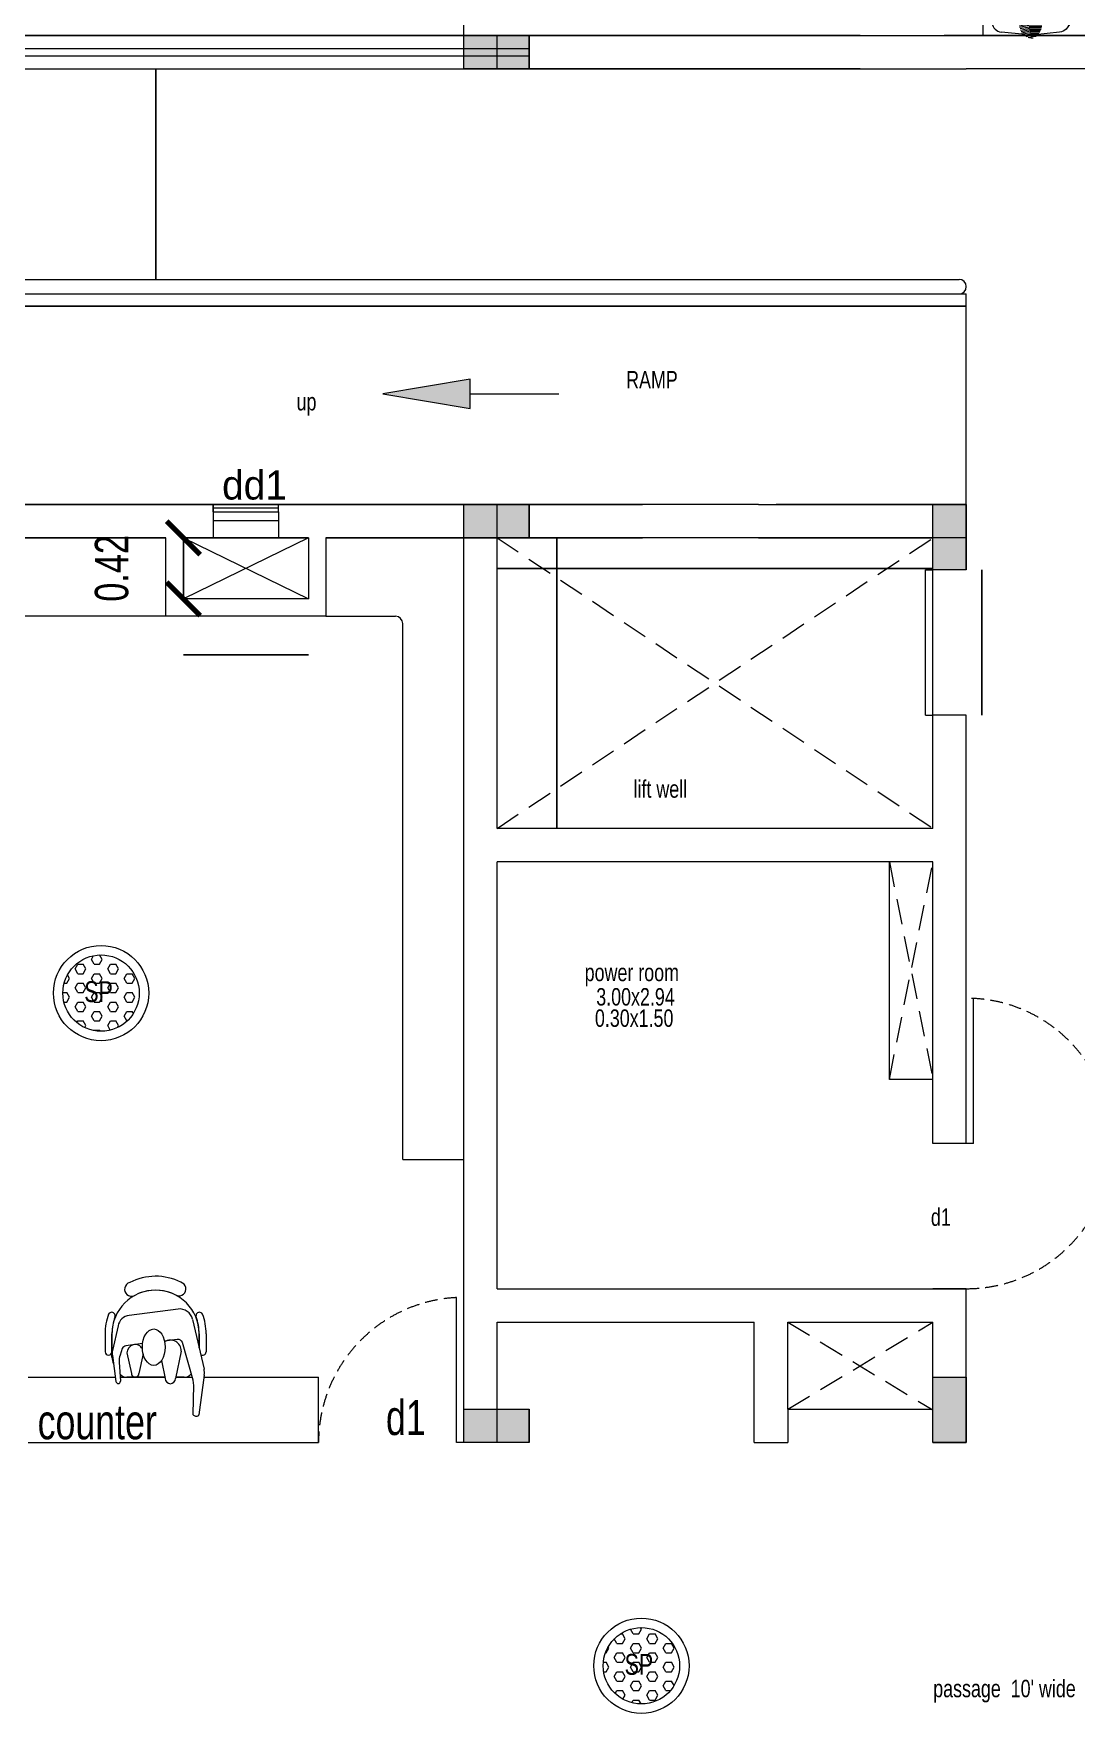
# Model space of a CAD drawing. Header units: metres. Extents: x 191982 to 427160, y -8904 to 80370.
# Drawn here: x 283421 to 290601, y 10885 to 22452 of the extents above; entities that cross this region are included whole.
import ezdxf

# ---------------------------------------------------------------- set-up
doc = ezdxf.new("R2010")
doc.units = ezdxf.units.M
doc.header["$LTSCALE"] = 700
doc.header["$MEASUREMENT"] = 0
doc.header["$PDMODE"] = 32
doc.linetypes.add('DASHED2', pattern=[0.375, 0.25, -0.125])
doc.linetypes.add('HIDDEN2', pattern=[0.1875, 0.125, -0.0625])
doc.layers.get('0').update_dxf_attribs({"lineweight": 9})
doc.layers.get('Defpoints').update_dxf_attribs({"lineweight": 9})
for name, color, linetype, lineweight in [('elevations', 22, 'Continuous', 9), ('FURNITURE', 7, 'Continuous', 9), ('human', 8, 'Continuous', 9), ('MAIN GATE', 7, 'Continuous', 9), ('MANPLAN', 7, 'Continuous', 9), ('NEW PLANS', 7, 'Continuous', 9), ('PLAN', 7, 'Continuous', 9)]:
    doc.layers.add(name, color=color, linetype=linetype, lineweight=lineweight)
doc.styles.add('RVR', font='MOD20.TTF')
doc.styles.get("Standard").update_dxf_attribs({"font": 'swisscl.ttf'})
doc.dimstyles.get("Standard").update_dxf_attribs({"dimtxt": 0.23, "dimasz": 0.23, "dimexe": 0.05, "dimexo": 0.05, "dimgap": 0.06, "dimtad": 0, "dimzin": 0, "dimdsep": 46, "dimtxsty": 'Standard', "dimcen": 0, "dimse1": 1, "dimse2": 1, "dimadec": 0, "dimazin": 0, "dimtfac": 1, "dimtofl": 0, "dimtmove": 2, "dimatfit": 0, "dimfxl": 0.18, "dimtolj": 1, "dimtzin": 0, "dimarcsym": 0})

# ---------------------------------------------------------------- blocks, each defined once
blk = doc.blocks.new('ARR')
at = {"layer": 'PLAN'}
blk.add_hatch(color=256, dxfattribs=at).paths.add_polyline_path([(-1.8e-15, 0), (-0.6000000000000015, 0.1000000000000032), (-0.6000000000000015, -0.0999999999999997)])
blk.add_line((-0.6000000000000015, 0), (-1.212166018050311, 0))
blk.add_lwpolyline([(0, 0), (-0.6000000000000015, 0.1000000000000014), (-0.6000000000000015, -0.1000000000000014), (0, 0)])
blk = doc.blocks.new('*D266')
at = {"layer": 'Defpoints', "color": 0, "transparency": 16777216}
for p in [(275192.9550117287, 20659.13152770307), (289842.9550116691, 20659.13152770307), (289842.9550116691, 20574.3079611592)]:
    blk.add_point(p, dxfattribs=at)
at = {"layer": 'NEW PLANS', "color": 0, "lineweight": -2, "transparency": 16777216}
for p, q in [((275193.1850117287, 20574.3079611592), (282517.3724625508, 20574.3079611592)), ((289842.7250116692, 20574.3079611592), (282518.5375608471, 20574.3079611592))]:
    blk.add_line(p, q, dxfattribs=at)
at = {"layer": 'NEW PLANS', "color": 0, "transparency": 16777216}
for points in [[(275193.1850117287, 20574.34629449253), (275193.1850117287, 20574.26962782586), (275192.9550117287, 20574.3079611592)], [(289842.7250116692, 20574.34629449253), (289842.7250116692, 20574.26962782586), (289842.9550116691, 20574.3079611592)]]:
    blk.add_solid(points, dxfattribs=at)
at = {"layer": 'NEW PLANS', "color": 0, "transparency": 16777216, "insert": (282517.9550116989, 20574.3079611592), "char_height": 0.23, "attachment_point": 5}
blk.add_mtext('\\A1;14650.00', dxfattribs=at)
blk = doc.blocks.new('*D267')
at = {"layer": 'Defpoints', "color": 0, "transparency": 16777216}
for p in [(284246.800644103, 22209.13152770329), (284262.8787333998, 22209.13152770329), (284246.800644103, 20759.13152770331)]:
    blk.add_point(p, dxfattribs=at)
at = {"layer": 'NEW PLANS', "color": 0, "lineweight": -2, "transparency": 16777216}
for p, q in [((284262.8787333998, 22208.90152770329), (284262.8787333998, 21484.64203229046)), ((284262.8787333998, 20759.36152770331), (284262.8787333998, 21483.62102311614))]:
    blk.add_line(p, q, dxfattribs=at)
at = {"layer": 'NEW PLANS', "color": 0, "transparency": 16777216}
for points in [[(284262.8404000665, 22208.90152770329), (284262.9170667332, 22208.90152770329), (284262.8787333998, 22209.13152770329)], [(284262.8404000665, 20759.36152770331), (284262.9170667332, 20759.36152770331), (284262.8787333998, 20759.13152770331)]]:
    blk.add_solid(points, dxfattribs=at)
at = {"layer": 'NEW PLANS', "color": 0, "transparency": 16777216, "insert": (284262.8787333998, 21484.13152770334), "char_height": 0.23, "attachment_point": 5, "rotation": 90}
blk.add_mtext('\\A1;1450.00', dxfattribs=at)
blk = doc.blocks.new('_ArchTick')
at = {"color": 0, "linetype": 'ByBlock', "const_width": 0.15}
blk.add_lwpolyline([(-0.5, -0.5), (0.5, 0.5)], dxfattribs=at)
blk = doc.blocks.new('*D292')
at = {"layer": 'Defpoints', "color": 0, "transparency": 16777216}
for p in [(284452.6606391701, 18769.1315277033), (285313.2493842277, 18769.1315277033), (285313.2493842277, 18174.87829280136)]:
    blk.add_point(p, dxfattribs=at)
at = {"layer": 'NEW PLANS', "color": 0, "lineweight": -2, "transparency": 16777216}
for p, q in [((284452.8906391701, 18174.87829280136), (284882.5136126164, 18174.87829280136)), ((285313.0193842278, 18174.87829280136), (284883.3964107815, 18174.87829280136))]:
    blk.add_line(p, q, dxfattribs=at)
at = {"layer": 'NEW PLANS', "color": 0, "transparency": 16777216}
for points in [[(284452.8906391701, 18174.9166261347), (284452.8906391701, 18174.83995946803), (284452.6606391701, 18174.87829280136)], [(285313.0193842278, 18174.9166261347), (285313.0193842278, 18174.83995946803), (285313.2493842277, 18174.87829280136)]]:
    blk.add_solid(points, dxfattribs=at)
at = {"layer": 'NEW PLANS', "color": 0, "transparency": 16777216, "insert": (284882.9550116989, 18174.87829280136), "char_height": 0.23, "attachment_point": 5}
blk.add_mtext('\\A1;860.59', dxfattribs=at)
blk = doc.blocks.new('*D272')
at = {"layer": 'Defpoints', "color": 0, "transparency": 16777216}
for p in [(289842.9550116691, 18759.1315277033), (289950.3979015384, 18759.1315277033), (289842.9550116691, 17759.13152770331)]:
    blk.add_point(p, dxfattribs=at)
at = {"layer": 'PLAN', "color": 0, "lineweight": -2, "transparency": 16777216}
for p, q in [((289950.3979015384, 18758.9015277033), (289950.3979015384, 18259.64203229018)), ((289950.3979015384, 17759.36152770331), (289950.3979015384, 18258.62102311586))]:
    blk.add_line(p, q, dxfattribs=at)
at = {"layer": 'PLAN', "color": 0, "transparency": 16777216}
for points in [[(289950.359568205, 18758.9015277033), (289950.4362348717, 18758.9015277033), (289950.3979015384, 18759.1315277033)], [(289950.359568205, 17759.36152770331), (289950.4362348717, 17759.36152770331), (289950.3979015384, 17759.13152770331)]]:
    blk.add_solid(points, dxfattribs=at)
at = {"layer": 'PLAN', "color": 0, "transparency": 16777216, "insert": (289950.3979015384, 18259.13152770307), "char_height": 0.23, "attachment_point": 5, "rotation": 90}
blk.add_mtext('\\A1;1000.00', dxfattribs=at)
blk = doc.blocks.new('*D273')
at = {"layer": 'Defpoints', "color": 0, "transparency": 16777216}
for p in [(289612.9550117287, 18768.15048250333), (286612.9550117287, 18604.42292122039), (289612.9550117287, 18604.42292122039)]:
    blk.add_point(p, dxfattribs=at)
at = {"layer": 'PLAN', "color": 0, "lineweight": -2, "transparency": 16777216}
for p, q in [((286613.1850117287, 18768.15048250333), (288112.441718806, 18768.15048250333)), ((289612.7250117288, 18768.15048250333), (288113.4683046514, 18768.15048250333))]:
    blk.add_line(p, q, dxfattribs=at)
at = {"layer": 'PLAN', "color": 0, "transparency": 16777216}
for points in [[(286613.1850117287, 18768.18881583666), (286613.1850117287, 18768.11214916999), (286612.9550117287, 18768.15048250333)], [(289612.7250117288, 18768.18881583666), (289612.7250117288, 18768.11214916999), (289612.9550117287, 18768.15048250333)]]:
    blk.add_solid(points, dxfattribs=at)
at = {"layer": 'PLAN', "color": 0, "transparency": 16777216, "insert": (288112.9550117287, 18768.15048250333), "char_height": 0.23, "attachment_point": 5}
blk.add_mtext('\\A1;3000.00', dxfattribs=at)
blk = doc.blocks.new('*D274')
at = {"layer": 'Defpoints', "color": 0, "transparency": 16777216}
for p in [(287022.7340470596, 18979.13152770331), (287826.6620471521, 18979.13152770331), (287826.6620471521, 16979.1315277033)]:
    blk.add_point(p, dxfattribs=at)
at = {"layer": 'PLAN', "color": 0, "lineweight": -2, "transparency": 16777216}
for p, q in [((287022.7340470596, 18978.90152770331), (287022.7340470596, 17979.64459454472)), ((287022.7340470596, 16979.3615277033), (287022.7340470596, 17978.61846086189))]:
    blk.add_line(p, q, dxfattribs=at)
at = {"layer": 'PLAN', "color": 0, "transparency": 16777216}
for points in [[(287022.6957137262, 18978.90152770331), (287022.7723803929, 18978.90152770331), (287022.7340470596, 18979.13152770331)], [(287022.6957137262, 16979.3615277033), (287022.7723803929, 16979.3615277033), (287022.7340470596, 16979.1315277033)]]:
    blk.add_solid(points, dxfattribs=at)
at = {"layer": 'PLAN', "color": 0, "transparency": 16777216, "insert": (287022.7340470596, 17979.13152770335), "char_height": 0.23, "attachment_point": 5, "rotation": 90}
blk.add_mtext('\\A1;2000.00', dxfattribs=at)
blk = doc.blocks.new('Seating Man')
at = {"layer": 'MANPLAN'}
for p, q in [((-143.0719087324796, 536.6690404387298), (-125.167689174199, 572.4520546786516)), ((-141.6946664640418, 487.8114633034456), (-143.0719087324796, 536.6690404387298)), ((-132.5287183340588, 465.421728186804), (-141.6946664640418, 487.8114633034456)), ((-139.8393110540164, 457.1422743551265), (-105.8409630272035, 495.6463688415824)), ((-127.9221824696469, 498.1334866418873), (-126.5449402012127, 518.0893984295362)), ((-121.7267097763397, 477.6553095896961), (-127.9221824696469, 498.1334866418873)), ((-126.5449402012127, 518.0893984295362), (-110.0179629113736, 527.0351519895194)), ((-125.167689174199, 572.4520546786516), (-103.1317252934641, 575.2045942355687)), ((-110.0179629113736, 527.0351519895194), (-92.8023688666035, 523.5944775433709)), ((-105.8409630272035, 495.6463688415824), (-69.57606196870256, 463.9371127318191)), ((-103.1317252934641, 575.2045942355687), (-79.71851038571549, 555.9368173371511)), ((-92.8023688666035, 523.5944775433709), (-83.16162919467024, 505.7029704234118)), ((-83.16162919467024, 505.7029704234118), (-88.87078030253176, 480.8080029688063)), ((-79.71851038571549, 555.9368173371511), (-71.4550304993718, 511.896184426474)), ((-71.4550304993718, 511.896184426474), (-79.25571165650763, 472.4007919931645)), ((-69.57606196870256, 463.9371127318191), (-44.71103427724664, 225.8114838134243)), ((-174.6844381994779, 227.6669309589597), (-151.1720937296195, 395.988713437102)), ((-151.1720937296195, 395.988713437102), (-139.8393110540164, 457.1422743551265)), ((34.68552638484471, 339.3650447702021), (70.95042744334931, 382.3990315077864)), ((35.42016525638246, 423.9952683514347), (53.32438481465942, 459.7782825913599)), ((36.7974075248203, 375.1376912161541), (35.42016525638246, 423.9952683514347)), ((45.96335565480329, 352.7479560995089), (36.7974075248203, 375.1376912161541)), ((50.56989151921152, 385.4597145545958), (51.94713378764936, 405.4156263422447)), ((56.7653642125224, 364.9815375024045), (50.56989151921152, 385.4597145545958)), ((51.94713378764936, 405.4156263422447), (68.47411107748849, 414.3613799022241)), ((53.32438481465942, 459.7782825913599), (75.36034869539799, 462.5308221482772)), ((68.47411107748849, 414.3613799022241), (85.6897051222586, 410.9207054560791)), ((70.95042744334931, 382.3990315077864), (114.0149963554977, 357.4846189506461)), ((75.36034869539799, 462.5308221482772), (98.773563603143, 443.263045249856)), ((85.6897051222586, 410.9207054560791), (95.33044479419188, 393.0291983361168)), ((95.33044479419188, 393.0291983361168), (90.3224430532755, 371.1916189837284)), ((98.773563603143, 443.263045249856), (107.0370434894903, 399.2224123391825)), ((107.0370434894903, 399.2224123391825), (100.3544081656691, 365.3877638916492)), ((114.0149963554977, 357.4846189506461), (143.7504141099198, 257.3540387040921)), ((-174.6844381994779, 227.6669309589597), (-154.2600435269814, 273.1253187373913)), ((-154.2600435269814, 273.1253187373913), (-106.9125923065294, 279.6193733948931)), ((-106.9125923065294, 279.6193733948931), (-66.99218573191683, 261.9926513919927)), ((-66.99218573191683, 261.9926513919927), (-44.71103427724664, 225.8114838134243)), ((25.84595992682081, 228.5946493557931), (34.68552638484471, 339.3650447702021)), ((25.84595992682081, 228.5946493557931), (42.55683227639746, 270.3421480190918)), ((42.55683227639746, 270.3421480190918), (84.33399563318379, 280.5470917917264)), ((84.33399563318379, 280.5470917917264), (143.7504141099198, 257.3540387040921)), ((143.7504141099198, 257.3540387040921), (161.3896604712936, 213.7510980711923)), ((-233.7582912553553, 104.7442356144456), (-225.0830094056109, 156.2171280162547)), ((-225.0830094056109, 156.2171280162547), (-190.9240991652805, 168.678984869086)), ((-190.9240991652805, 168.678984869086), (-168.6936948994152, 157.3007661673036)), ((-181.9735752398374, 164.0978257726892), (-174.6844381994779, 227.6669309589597)), ((-177.9111763906584, 122.0824719109041), (-174.1157438658591, 140.5043515343385)), ((-170.8625109825625, 117.2060924672805), (-177.9111763906584, 122.0824719109041)), ((-173.5735354657845, 155.1334898652021), (-174.6579522659376, 144.8389093144687)), ((-174.6579522659376, 144.8389093144687), (-162.7294375328929, 124.7915698764918)), ((-165.9826704161933, 164.8862487524457), (-173.5735354657845, 155.1334898652021)), ((-162.7294375328929, 124.7915698764918), (-170.8625109825625, 117.2060924672805)), ((-160.560621449742, 153.5080300506633), (-165.9826704161933, 164.8862487524457)), ((-143.7522661503281, 135.0861504272252), (-160.560621449742, 153.5080300506633)), ((-145.3788825919764, 93.36601691266331), (-143.7522661503281, 135.0861504272252)), ((-44.71103427724664, 225.8114838134243), (0, 0)), ((8.88828889659635, -0.7527102226194984), (25.84595992682081, 228.5946493557931)), ((149.621340091584, 128.2436054918253), (166.9445332413634, 150.0703835243221)), ((151.8808862625483, 116.2012475182746), (149.621340091584, 128.2436054918253)), ((161.3896604712936, 213.7510980711923), (173.2221485951704, 158.5720289677519)), ((166.9445332413634, 150.0703835243221), (166.9445332413634, 161.3600989769584)), ((166.9445332413634, 161.3600989769584), (180.5018190257287, 155.3389174022195)), ((180.5018190257287, 144.0492019495832), (172.2168105598066, 128.2436054918253)), ((172.2168105598066, 128.2436054918253), (186.5272813206866, 120.7171285233999)), ((177.5457107751936, 138.4097322633897), (180.6802359160174, 123.7923350142919)), ((194.8122897866124, 165.1233322852386), (180.5018190257324, 154.0521271293109)), ((180.5018190257287, 155.3389174022195), (180.5018190257287, 144.0492019495832)), ((186.5272813206866, 120.7171285233999), (180.5018190257287, 144.0492019495832)), ((224.9395837442462, 158.3495081895889), (194.8122897866124, 165.1233322852386)), ((229.4586760861784, 115.4485998214331), (224.9395837442462, 158.3495081895889)), ((-274.9496372626272, -133.2170057261391), (-235.9576134583877, 6.869046724292276)), ((-235.9576134583877, 6.869046724292276), (-230.3873255947219, 56.96604719062452)), ((-171.8992898883552, 5.013604754691187), (-235.9576134583877, 6.869046724292276)), ((-221.8242489971453, 56.5649373935521), (-233.7582912553553, 104.7442356144456)), ((-230.3873255947219, 56.96604719062452), (-170.9709158765581, 54.18287647232864)), ((-171.8992898883552, 5.013604754691187), (-193.2520673312247, -130.4338401837703)), ((-174.6575114938641, 54.35556319340321), (-145.3788825919764, 93.36601691266331)), ((-170.9709158765581, 54.18287647232864), (-171.8992898883552, 5.013604754691187)), ((0, 0), (8.88828889659635, -0.7527102226194984)), ((158.3190964471032, 92.63133487333107), (152.9202839825375, 114.5966001234592)), ((174.326757900526, 75.35532974504895), (158.3190964471032, 92.63133487333107)), ((184.599194696333, 92.21949119642522), (171.601853428252, 70.88188007839199)), ((171.601853428252, 70.88188007839199), (176.2437672801207, 30.06209981192661)), ((176.2437672801207, 30.06209981192661), (200.3816842755368, 56.96604719062452)), ((176.2437672801207, 30.06209981192661), (201.3100670459098, -113.734836577707)), ((224.5196012709493, 82.94226582062765), (184.599194696333, 92.21949119642522)), ((200.3816842755368, 56.96604719062452), (233.1948951732156, 53.32272236503196)), ((217.3554064456948, 84.60717496692452), (229.4586760861784, 115.4485998214331)), ((246.8007527256159, 6.869046724292276), (224.5196012709493, 82.94226582062765)), ((282.0792542069394, -118.3734492656076), (246.8007527256159, 6.869046724292276)), ((-170.9709158765581, -107.2407870961397), (-180.757004609859, -51.17369126481935)), ((-177.4695865106005, -127.6506694654745), (-168.1857675654355, -107.240781920209)), ((-177.4695865106005, -127.6506694654745), (-49.35293937054304, -108.168505492973)), ((-168.1857675654355, -107.240781920209), (-66.99218573191683, -93.32494903244152)), ((-66.99218573191683, -93.32494903244152), (78.76370776951808, -93.32494903244152)), ((-49.35293937054304, -108.168505492973), (75.97855945839547, -109.0962290657371)), ((2.323632241543235, -108.5510236475638), (-0.9522921085808776, -180.5702158113781)), ((75.97855945839547, -109.0962290657371), (182.742437914163, -142.494225926006)), ((78.76370776951808, -93.32494903244152), (179.0289068326674, -126.7229510686411)), ((201.3100670459098, -113.734836577707), (174.6580528378799, -217.0389081360372)), ((187.7503193354131, -35.94712170935236), (176.2437672801207, -130.4338401837703)), ((201.3100670459098, -113.734836577707), (224.5196012709493, -119.3011728383717)), ((224.5196012709493, -119.3011728383717), (249.5859010367385, -100.7467272627073)), ((-272.7449543244294, -280.6540628810035), (-274.9496372626272, -133.2170057261391)), ((-194.0167017034546, -219.5792436597112), (-16.31789027801278, -200.5702158113781)), ((-193.2520673312247, -130.4338401837703), (-187.7186566111994, -218.9055210073857)), ((-191.7131360286803, -155.0392501012538), (-177.4695865106005, -127.6506694654745)), ((28.07069094764666, -230.5702158113781), (-65.99072112557042, -230.5702158113781)), ((30.21767018716492, -220.5702158113782), (-60.94530477027364, -220.5702158113782)), ((32.36464942667954, -210.5702158113782), (-54.41704833891709, -210.5702158113782)), ((34.5116286661978, -200.5702158113781), (-45.80541909181557, -200.5702158113781)), ((36.65860790571243, -190.5702158113781), (-33.64098347488108, -190.5702158113781)), ((14.41051228304786, -180.5702158113781), (-9.90415619300984, -180.5702158113781)), ((19.9440710517556, -200.5702158113781), (198.5230577934962, -219.5792436597112)), ((28.52421358915672, -228.8480757013058), (73.63258848033729, -238.4361567706983)), ((30.60333049733527, -219.0665996939679), (68.94760547842816, -227.2169269436818)), ((32.68244740551017, -209.2851236866299), (62.42439864466359, -215.6069705793816)), ((34.76156431368873, -199.503647679292), (52.99862760118049, -203.3800551466411)), ((179.0289068326674, -126.7229510686411), (182.742437914163, -142.494225926006)), ((182.742437914163, -142.494225926006), (187.4184490364459, -167.5791985726173)), ((264.2228145020163, -276.107012270375), (282.0792542069394, -118.3734492656076)), ((-272.7449543244294, -280.6540628810035), (-243.0643981301218, -320.7994604302548)), ((-209.6686845352015, -275.1931818342054), (-81.30893436228143, -281.3012103600813)), ((-197.343918914692, -342.3682073949021), (-27.18037377246219, -360.5702158113781)), ((17.33579475006626, -280.5702158113781), (-76.37795812121476, -280.5702158113781)), ((15.18881551055165, -290.5702158113781), (-76.04065537279894, -290.5702158113781)), ((19.48277398958453, -270.5702158113781), (-75.95446013969193, -270.5702158113781)), ((13.04183627103703, -300.5702158113781), (-74.93257841187733, -300.5702158113781)), ((21.62975322909915, -260.5702158113781), (-74.75761105736093, -260.5702158113781)), ((10.89485703151876, -310.5702158113781), (-73.01969569109131, -310.5702158113781)), ((23.77673246861741, -250.5702158113781), (-72.75039838979865, -250.5702158113781)), ((8.747877792004147, -320.5702158113781), (-70.23832430707262, -320.5702158113781)), ((25.92371170813204, -240.5702158113781), (-69.86519125128689, -240.5702158113781)), ((6.600898552485888, -330.5702158113781), (-66.48311642985571, -330.5702158113781)), ((4.453919312971263, -340.5702158113781), (-61.58244144059427, -340.5702158113781)), ((3.574810691025049, -346.2257877893644), (54.61413689793697, -357.0745314778578)), ((5.653927599203597, -336.4443117820265), (61.34957165532251, -348.2827863825914)), ((7.733044507378508, -326.6628357746886), (66.82454836637409, -339.2231226588665)), ((9.812161415557057, -316.8813597673507), (71.25692620696282, -329.9418477040344)), ((11.8912783237356, -307.0998837600091), (74.77816703103234, -320.4669045977607)), ((13.97039523191415, -297.3184077526712), (77.46858406049068, -310.815364442351)), ((16.04951214008906, -287.5369317453333), (79.3740768551688, -300.9969834904223)), ((18.12862904826761, -277.7554557379954), (80.51419568177879, -291.015917279452)), ((20.20774595644616, -267.9739797306575), (80.88526170259502, -280.8713838483381)), ((22.28686286462471, -258.1925037233195), (80.45979388204069, -270.5575419226516)), ((24.36597977279962, -248.4110277159816), (79.18202113844745, -260.0625369930276)), ((26.44509668097818, -238.6295517086437), (76.95761744655829, -249.3663194438632)), ((40.34866375597994, -359.1540145305335), (201.85027500473, -342.3682073949021)), ((202.304981988309, -280.0796077604646), (83.72502263841307, -278.8579999849171)), ((2.306940073456644, -350.5702158113781), (-55.24414645090654, -350.5702158113781)), ((0.1599608339383849, -360.5702158113781), (-46.91537090011479, -360.5702158113781)), ((-1.987018405576235, -370.5702158113781), (-35.29409826968186, -370.5702158113781)), ((-2.662540033506957, -380.5702158113781), (-14.56043501217573, -380.5702158113781)), ((-3.702098487596232, -380.4609538150472), (7.010363652949308, -382.7379579346598)), ((-2.662540033506957, -375.5702158113781), (19.82539383036055, -380.3501737125444)), ((-0.5834231253320468, -365.7887398040402), (35.40163161260352, -373.4375993106405)), ((1.4956937828465, -356.0072637967024), (46.23099459228249, -365.5160455220284))]:
    blk.add_line(p, q, dxfattribs=at)
for points in [[(-15.05869161530063, -88.20067353556078), (19.4472684367538, -88.20067353556078), (19.4472684367538, -111.4989584822724), (-15.05869161530063, -111.4989584822724)], [(-12.57178157237285, -89.75389287707), (16.64948150060081, -89.75389287707), (16.64948150060081, -109.9457391407668), (-12.57178157237285, -109.9457391407668)]]:
    blk.add_lwpolyline(points, close=True, dxfattribs=at)
blk.add_ellipse((-187.4793469119395, -281.1353368973505), major_axis=(72.47735378658409, 0), ratio=0.852791001996379, start_param=1.661117668286361, end_param=4.575859642207174, dxfattribs=at)
at = {"layer": 'MANPLAN', "extrusion": (0, 0, -1)}
blk.add_ellipse((191.9857030019811, -281.1353368973505), major_axis=(-72.47735378658409, 0), ratio=0.852791001996379, start_param=1.661117668286361, end_param=4.575859642207174, dxfattribs=at)
blk = doc.blocks.new('DAS')
at = {"layer": 'MAIN GATE'}
h = blk.add_hatch(dxfattribs=at)
h.set_pattern_fill('HEX', color=1, scale=0.3, style=0)
h.set_pattern_definition([(0, (0, 0), (0, 0.0649519053), [0.0375, -0.075]), (120, (0, 0), (-0.0562500000140011, -0.03247595265), [0.0375, -0.075]), (59.99999999999999, (0.0375, 0), (-0.0562500000140011, 0.03247595265), [0.0375, -0.075])])
h.paths.add_polyline_path([(-3163.778976376425, -2.19993948112133, 1), (-3163.253046591565, -2.19993948112133, 1)])
at = {"layer": 'MAIN GATE', "color": 5}
for radius in [0.3278908209049629, 0.2629648924297843]:
    blk.add_circle((-3163.516011483995, -2.19993948112133), radius, dxfattribs=at)
at = {"layer": 'NEW PLANS', "color": 7}
blk.add_text('SP', height=0.144, dxfattribs=at).set_placement((-3163.631402160362, -2.262059438114632))

msp = doc.modelspace()

# ---------------------------------------------------------------- hatches: boundary and pattern name
at = {"layer": 'NEW PLANS'}
for points in [[(286612.9550117287, 22439.13152770331), (286612.9550117287, 22209.13152770329), (286382.9550117287, 22209.13152770329), (286382.9550117287, 22439.13152770331)], [(286612.9550117287, 22439.13152770331), (286832.9550116691, 22439.13152770331), (286832.9550116691, 22209.13152770329), (286612.9550117287, 22209.13152770329)], [(286612.9550117287, 19209.13152770331), (286612.9550117287, 18979.13152770331), (286382.9550117287, 18979.13152770331), (286382.9550117287, 19209.13152770331)], [(286612.9550117287, 19209.13152770331), (286832.9550116691, 19209.13152770331), (286832.9550116691, 18979.13152770331), (286612.9550117287, 18979.13152770331)], [(289612.9550117287, 18989.1315277033), (289612.9550117287, 19209.13152770331), (289842.9550116691, 19209.13152770331), (289842.9550116691, 18989.1315277033)], [(289612.9550117287, 18989.1315277033), (289842.9550116691, 18989.1315277033), (289842.9550116691, 18759.1315277033), (289612.9550117287, 18759.1315277033)], [(289612.9550117287, 12979.1315277033), (289612.9550117287, 13199.13152770331), (289842.9550116691, 13199.13152770331), (289842.9550116691, 12979.1315277033)], [(286612.9550117287, 12979.1315277033), (286612.9550117287, 12749.1315277033), (286382.9550117287, 12749.1315277033), (286382.9550117287, 12979.1315277033)], [(286612.9550117287, 12979.1315277033), (286832.9550116691, 12979.1315277033), (286832.9550116691, 12749.1315277033), (286612.9550117287, 12749.1315277033)], [(289612.9550117287, 12979.1315277033), (289842.9550116691, 12979.1315277033), (289842.9550116691, 12749.1315277033), (289612.9550117287, 12749.1315277033)]]:
    msp.add_hatch(color=256, dxfattribs=at).paths.add_polyline_path(points)

# ---------------------------------------------------------------- linework, layer by layer
at = {"layer": 'elevations'}
for p, q in [((284332.6606391701, 18439.13152770331), (277392.9550117287, 18439.13152770331)), ((285433.2493842277, 18439.13152770331), (285912.9550117287, 18439.13152770331)), ((285962.9550116691, 14699.13152770331), (286382.9550117287, 14699.13152770331)), ((284415.7647371921, 13669.05584163433), (284079.5175763998, 13625.67945888922)), ((284002.4956838522, 13552.62750472482), (283964.2332286272, 13384.12374987434)), ((284515.4006303582, 13598.10102563263), (284594.88067067, 13255.52339819241)), ((283912.9550117287, 13499.13152770353), (283912.9550117287, 13373.34601247664)), ((283960.9550117287, 13337.39022699748), (283960.9550117287, 13499.1315277033)), ((283960.9550117287, 13499.13152770353), (283960.9550117287, 13337.39022700283)), ((284560.9550116691, 13401.75095042893), (284560.9550116691, 13499.1315277033)), ((284560.9550116691, 13499.13152770353), (284560.9550116691, 13401.7509504287)), ((284608.9550116691, 13499.13152770353), (284608.9550116691, 13373.34601247664)), ((283963.4836611781, 13349.02430804614), (283988.4209119711, 13170.36636286513)), ((284064.2253733907, 13368.20153483357), (284094.225373331, 13225.70153483334)), ((284175.2310081157, 13361.10330007928), (284146.7253733907, 13225.70153483334)), ((284301.6513501439, 13313.89829558977), (284327.6961273584, 13190.1856038671)), ((284437.6961273584, 13380.18560386779), (284397.6961273584, 13190.1856038671)), ((283382.9550117287, 13199.13152770331), (283984.4058420691, 13199.13152770331)), ((284017.425073329, 13199.13152770331), (284325.8127750191, 13199.13152770331)), ((284325.8127750191, 13199.13152770353), (284063.9902325306, 13199.13152770353)), ((284399.5794797573, 13199.13152770331), (284511.7110722098, 13199.13152770331)), ((284457.9197909269, 13199.13152770353), (284399.5794797573, 13199.13152770353)), ((284595.6678555045, 13214.8864640722), (284559.8285303745, 12941.10207772887)), ((284593.605479661, 13199.13152770331), (285382.9550117287, 13199.13152770331))]:
    msp.add_line(p, q, dxfattribs=at)
for points in [[(284171.436556879, 13431.18106874829), (284056.576100472, 13416.36389941238, 0.2849340607808088), (284032.0544340644, 13396.39388918974), (284016.3848084245, 13350.97131591249, 0.1008708072425385), (284010.1177445683, 13303.45250259647), (284019.30367488, 13172.31221267655)], [(284322.2174017463, 13450.63202150054), (284410.3407356772, 13462.00006236094, -0.3712268788045308), (284443.0332895551, 13440.45809854013), (284516.4853667054, 13182.35515441447, -0.0729608704273667), (284521.0562272105, 13147.82055455963), (284518.1841288242, 12943.74130523372)]]:
    msp.add_lwpolyline(points, format="xyb", dxfattribs=at)
for centre, radius, start, end in [((285912.9550117287, 18389.1315277033), 50, 0, 90), ((284261.1262415085, 13509.88532470707), 385.1482187503671, 63.17637588865903, 117.5608545880089), ((284260.9550116691, 13499.13152770353), 300, 0, 180), ((284095.7145661149, 13804.97168323659), 48.0880320430652, 105.4280054484368, 290.9868636292766), ((284260.9550116691, 13487.13152770353), 312, 69.80254885395156, 110.1974511460485), ((284422.129923943, 13807.23632919513), 48.0880320430652, 249.0131363707233, 74.57199455156318), ((284427.2794556651, 13579.79548504371), 90, 11.86788694984319, 97.35064500677973), ((284296.9550117287, 13499.13152770353), 383.9999999999998, 159.2861833525542, 180), ((283958.6552139554, 13622.45785290287), 24.0880320430652, 339.0131363705581, 164.5719945504824), ((284296.9550117287, 13499.13152770353), 336, 159.7789969079828, 180.0000000002084), ((284091.0322948131, 13536.41910229861), 90, 97.35064500677973, 169.3839024028456), ((284563.2548095021, 13622.45785290287), 24.0880320430652, 15.42800544951764, 200.9868636294419), ((284224.9550117287, 13499.13152770353), 336, 359.9999999997916, 20.22100309201719), ((284224.9550117287, 13499.13152770353), 383.9999999999998, 0, 20.71381664744581), ((284120.475373331, 13368.20153483357), 56.25, 27.72249170100547, 180), ((284362.6961273584, 13380.18560386779), 75, 0, 121.4092159373344), ((283936.9554119143, 13375.39883475569), 24.0880320430652, 184.8887717848625, 355.0889407347918), ((284147.9793589744, 13355.60185361657), 187.9089402304193, 185.5616821570528, 200.1915880337748), ((284072.4275121722, 13364.23079734789), 110, 169.3839024028456, 187.9460623754648), ((284584.9546115432, 13375.39883475569), 24.0880320430652, 236.7338714557722, 355.1112282151375), ((284147.9793589744, 13355.60185361657), 187.9089402304193, 225.3071289231724, 228.9564734527644), ((284063.9902325306, 13259.13152770353), 60, 228.9564734527644, 270), ((284120.475373331, 13225.70153483334), 26.25, 180, 0), ((284362.6961273584, 13190.1856038671), 35, 180, 0), ((284457.9197909269, 13259.13152770353), 60, 270, 311.0435265472356), ((284373.9306644234, 13355.60185361657), 187.9089402304193, 311.0435265472356, 314.3951620505796), ((284487.1870078478, 13233.10474320668), 110, 350.4667047901149, 11.86788694984319), ((284003.8017559681, 13171.5722741194), 15.4280454093944, 184.4830160099096, 0.6677933015062772), ((284017.182044271, 13172.31092454149), 2.1216310086098, 338.1607595201018, 7.978872020337525), ((284540.5928570065, 12957.54349127811), 26.3182719081444, 211.630121211349, 310.6474773547363), ((284555.2390335831, 12941.44016388016), 4.6019324782902, 302.870000203461, 355.786905362349)]:
    msp.add_arc(centre, radius, start, end, dxfattribs=at)
msp.add_ellipse((284248.5720349583, 13406.5030384765), major_axis=(0, -125.4631849687939), ratio=0.6270554238386024, dxfattribs=at)
at = {"layer": 'FURNITURE'}
msp.add_lwpolyline([(289958.3863182101, 22439.13152770331), (289958.3863182101, 22839.13152770331), (291158.3863182697, 22839.13152770331), (291158.3863182697, 22439.13152770331)], close=True, dxfattribs=at)
at = {"layer": 'NEW PLANS'}
for p, q in [((273242.9550117287, 22439.13152770331), (292392.9550117287, 22439.13152770331)), ((273242.9550117287, 22349.13152770307), (286832.9550116691, 22349.13152770307)), ((289112.9550117287, 22439.13152770331), (286382.9550117287, 22439.13152770331)), ((286382.9550117287, 22209.13152770329), (286382.9550117287, 22439.13152770331)), ((286382.9550117287, 22209.13152770329), (286382.9550117287, 22439.13152770331)), ((286612.9550117287, 22209.13152770329), (286612.9550117287, 22439.13152770331)), ((286612.9550117287, 22209.13152770329), (286612.9550117287, 22439.13152770331)), ((286832.9550116691, 22209.13152770329), (286832.9550116691, 22439.13152770331)), ((290742.9550117287, 22439.13152770331), (289690.4246925149, 22439.13152770331)), ((273242.9550117287, 22299.13152770329), (286832.9550116691, 22299.13152770329)), ((273242.9550117287, 22209.13152770329), (289842.9550116691, 22209.13152770329)), ((289112.9550117287, 22209.13152770329), (286382.9550117287, 22209.13152770329)), ((290742.9550117287, 22209.13152770329), (289842.9550116691, 22209.13152770329)), ((275192.9550117287, 20759.13152770331), (289792.9550117287, 20759.13152770331)), ((275192.9550117287, 20659.13152770307), (289842.9550116691, 20659.13152770331)), ((289842.9550116691, 19209.13152770331), (289842.9550116691, 20659.13152770331)), ((288412.9550117287, 19209.13152770331), (273462.9550116691, 19209.13152770331)), ((273462.9550116691, 19209.13152770331), (287612.9550117287, 19209.13152770331)), ((284657.9550116691, 19209.13152770331), (285107.9550117287, 19209.13152770331)), ((284657.9550116691, 19159.1315277033), (284657.9550116691, 19209.13152770331)), ((284657.9550116691, 19209.13152770331), (284657.9550116691, 18979.13152770331)), ((285107.9550117287, 19159.1315277033), (285107.9550117287, 19209.13152770331)), ((286382.9550117287, 12749.1315277033), (286382.9550117287, 19209.13152770331)), ((286382.9550117287, 12749.1315277033), (286382.9550117287, 19209.13152770331)), ((286612.9550117287, 16979.1315277033), (286612.9550117287, 19209.13152770331)), ((286612.9550117287, 16979.1315277033), (286612.9550117287, 19209.13152770331)), ((286832.9550116691, 18979.13152770331), (286832.9550116691, 19209.13152770331)), ((288412.9550117287, 19209.13152770331), (288532.9550116691, 19209.13152770331)), ((289842.9550116691, 19209.13152770331), (288532.9550116691, 19209.13152770331)), ((288532.9550116691, 19209.13152770331), (289612.9550117287, 19209.13152770331)), ((289612.9550117287, 18759.1315277033), (289612.9550117287, 19209.13152770331)), ((289842.9550116691, 19209.13152770331), (289612.9550117287, 19209.13152770331)), ((289842.9550116691, 18759.1315277033), (289842.9550116691, 19209.13152770331)), ((285107.9550117287, 19184.1315277033), (284657.9550116691, 19184.1315277033)), ((284657.9550116691, 19159.1315277033), (285107.9550117287, 19159.1315277033)), ((285107.9550117287, 19159.1315277033), (285107.9550117287, 18979.13152770331)), ((284332.6606391701, 18979.13152770331), (273462.9550116691, 18979.13152770331)), ((273462.9550116691, 18979.13152770331), (284332.6606391701, 18979.13152770331)), ((285313.2493842277, 18979.13152770331), (284452.6606391701, 18979.13152770331)), ((284452.6606391701, 18979.13152770331), (285313.2493842277, 18979.13152770331)), ((284452.6606391701, 18979.13152770331), (284452.6606391701, 18559.1315277033)), ((284452.6606391701, 18979.13152770331), (285313.2493842277, 18559.1315277033)), ((285313.2493842277, 18979.13152770331), (284452.6606391701, 18559.1315277033)), ((285313.2493842277, 18979.13152770331), (285313.2493842277, 18559.1315277033)), ((287612.9550117287, 18979.13152770331), (285433.2493842277, 18979.13152770331)), ((285433.2493842277, 18979.13152770331), (287612.9550117287, 18979.13152770331)), ((288412.9550117287, 18979.13152770331), (287612.9550117287, 18979.13152770331)), ((289842.9550116691, 18979.13152770331), (288412.9550117287, 18979.13152770331)), ((288412.9550117287, 18979.13152770331), (289612.9550117287, 18979.13152770331)), ((285962.9550116691, 14699.13152770331), (285962.9550116691, 18389.1315277033)), ((289612.9550117287, 16979.1315277033), (289612.9550117287, 17759.13152770331)), ((289842.9550116691, 14809.13152770353), (289842.9550116691, 17759.13152770331)), ((289612.9550117287, 16979.1315277033), (286612.9550117287, 16979.1315277033)), ((286612.9550117287, 13809.13152770353), (286612.9550117287, 16749.13152770331)), ((289612.9550117287, 16749.13152770331), (286612.9550117287, 16749.13152770331)), ((289312.9550117287, 15249.1315277033), (289312.9550117287, 16749.13152770331)), ((289612.9550117287, 14809.13152770353), (289612.9550117287, 16749.13152770331)), ((286612.9550117287, 13809.13152770353), (286612.9550117287, 15864.1315277033)), ((289892.9550117287, 14809.13152770353), (289892.9550117287, 15807.88074547522)), ((289612.9550117287, 15249.1315277033), (289312.9550117287, 15249.1315277033)), ((289842.9550116691, 14809.13152770353), (289612.9550117287, 14809.13152770353)), ((289892.9550117287, 14809.13152770353), (289842.9550116691, 14809.13152770353)), ((286612.9550117287, 13809.13152770353), (289612.9550117287, 13809.13152770353)), ((289842.9550116691, 13809.13152770353), (289612.9550117287, 13809.13152770353)), ((286332.9550116691, 12749.1315277033), (286332.9550116691, 13749.1315277033)), ((286612.9550117287, 12749.1315277033), (286612.9550117287, 13579.1315277033)), ((286612.9550117287, 12749.1315277033), (286612.9550117287, 13579.1315277033)), ((286612.9550117287, 13579.1315277033), (288382.9550117287, 13579.1315277033)), ((288612.9550117287, 13579.1315277033), (289612.9550117287, 13579.1315277033)), ((285382.9550117287, 12749.1315277033), (285382.9550117287, 13199.13152770331)), ((289612.9550117287, 12749.1315277033), (289612.9550117287, 13199.13152770331)), ((289842.9550116691, 12749.1315277033), (289842.9550116691, 13199.13152770331)), ((286832.9550116691, 12749.1315277033), (286832.9550116691, 12979.1315277033)), ((288612.9550117287, 12979.1315277033), (289612.9550117287, 12979.1315277033)), ((283382.9550117287, 12749.1315277033), (285382.9550117287, 12749.1315277033)), ((286382.9550117287, 12749.1315277033), (286332.9550116691, 12749.1315277033)), ((289612.9550117287, 12749.1315277033), (289842.9550116691, 12749.1315277033))]:
    msp.add_line(p, q, dxfattribs=at)
for points in [[(273692.9550117287, 22439.13152770331), (286382.9550117287, 22439.13152770331), (286382.9550117287, 51534.13152770331), (273692.9550117287, 51534.13152770331)], [(286382.9550117287, 22209.13152770329), (286382.9550117287, 22439.13152770331), (286832.9550116691, 22439.13152770331), (286832.9550116691, 22209.13152770329)], [(286382.9550117287, 18979.13152770331), (286382.9550117287, 19209.13152770331), (286832.9550116691, 19209.13152770331), (286832.9550116691, 18979.13152770331)], [(289842.9550116691, 18759.1315277033), (289612.9550117287, 18759.1315277033), (289612.9550117287, 19209.13152770331), (289842.9550116691, 19209.13152770331)], [(284452.6606391701, 18979.13152770331), (285313.2493842277, 18979.13152770331), (285313.2493842277, 18559.1315277033), (284452.6606391701, 18559.1315277033)], [(289842.9550116691, 12749.1315277033), (289612.9550117287, 12749.1315277033), (289612.9550117287, 13199.13152770331), (289842.9550116691, 13199.13152770331)], [(286382.9550117287, 12749.1315277033), (286382.9550117287, 12979.1315277033), (286832.9550116691, 12979.1315277033), (286832.9550116691, 12749.1315277033)]]:
    msp.add_lwpolyline(points, close=True, dxfattribs=at)
for points in [[(286382.9550117287, 22439.13152770331), (273692.9550117287, 22439.13152770331)], [(286382.9550117287, 22439.13152770331), (273692.9550117287, 22439.13152770331)], [(284657.9550116691, 19099.13152770331), (285107.9550117287, 19099.13152770331)], [(285433.2493842277, 18979.13152770331), (285433.2493842277, 18439.13152770331), (284332.6606391701, 18439.13152770331), (284332.6606391701, 18979.13152770331)]]:
    msp.add_lwpolyline(points, dxfattribs=at)
msp.add_arc((289792.9550117287, 20709.13152770329), 49.999999999983, 270, 90, dxfattribs=at)
at = {"layer": 'NEW PLANS', "linetype": 'HIDDEN2'}
for centre, start, end in [((289842.9550116691, 14809.13152770353), 270, 90), ((286382.9550117287, 12749.1315277033), 92.86598398193112, 180)]:
    msp.add_arc(centre, 1000, start, end, dxfattribs=at)
at = {"layer": 'PLAN', "linetype": 'DASHED2'}
for p, q in [((286612.9550117287, 16979.1315277033), (289612.9550117287, 18979.13152770331)), ((286612.9550117287, 18979.13152770331), (289612.9550117287, 16979.1315277033)), ((289312.9550117287, 16749.13152770331), (289612.9550117287, 15249.1315277033)), ((289312.9550117287, 15249.1315277033), (289612.9550117287, 16749.13152770331)), ((288612.9550117287, 12979.1315277033), (289612.9550117287, 13579.1315277033)), ((288612.9550117287, 13579.1315277033), (289612.9550117287, 12974.13152770307))]:
    msp.add_line(p, q, dxfattribs=at)
at = {"layer": 'PLAN'}
for p, q in [((289562.9550117287, 17759.13152770331), (289562.9550117287, 18759.1315277033)), ((289562.9550117287, 18759.1315277033), (289612.9550117287, 18759.1315277033)), ((289842.9550116691, 18759.1315277033), (289612.9550117287, 18759.1315277033)), ((289612.9550117287, 17759.13152770331), (289612.9550117287, 18759.1315277033)), ((289562.9550117287, 17759.13152770331), (289612.9550117287, 17759.13152770331)), ((289842.9550116691, 17759.13152770331), (289612.9550117287, 17759.13152770331)), ((289612.9550117287, 13809.13152770353), (289842.9550116691, 13809.13152770353)), ((289842.9550116691, 13199.13152770331), (289842.9550116691, 13809.13152770353)), ((288382.9550117287, 12749.1315277033), (288382.9550117287, 13579.1315277033)), ((288612.9550117287, 12979.1315277033), (288612.9550117287, 13579.1315277033)), ((289612.9550117287, 13199.13152770331), (289612.9550117287, 13579.1315277033)), ((288612.9550117287, 12979.1315277033), (288612.9550117287, 12749.1315277033)), ((288382.9550117287, 12749.1315277033), (288612.9550117287, 12749.1315277033))]:
    msp.add_line(p, q, dxfattribs=at)

# ---------------------------------------------------------------- block references
at = {"layer": 'human', "xscale": -1}
msp.add_blockref('Seating Man', (290287.5937069092, 22803.74985577637), dxfattribs=at)
at = {"layer": 'MAIN GATE', "xscale": 1000, "yscale": 1000, "zscale": 1000}
for p in [(3447401.670302694, 18044.69244981259), (3451121.851109091, 13412.61371160582)]:
    msp.add_blockref('DAS', p, dxfattribs=at)
at = {"layer": 'NEW PLANS'}
for name, p, xscale, yscale, zscale, rotation in [('ARR', (285825.8556070957, 19971.20982289063), 1000, 1000, 1000, 180), ('_ArchTick', (284452.6606391701, 18979.13152770331), 230, 230, 230, 270), ('_ArchTick', (284452.6606391701, 18559.1315277033), 230, 230, 230, 90)]:
    msp.add_blockref(name, p, dxfattribs=dict(at, xscale=xscale, yscale=yscale, zscale=zscale, rotation=rotation))

# ---------------------------------------------------------------- texts
for s, height, p in [('RAMP', 120, (287501.0017716822, 20008.01195326673)), ('up', 120, (285231.566322926, 19857.11542645567)), ('lift well', 120, (287551.9161682758, 17189.9189219871)), ('power room', 120, (287215.3329141875, 15927.0428714039)), ('3.00x2.94', 120, (287295.0793404425, 15759.06210699315)), ('0.30x1.50', 120, (287285.9554090439, 15612.34378647058)), ('d1', 120, (289599.1145503554, 14242.31915445002)), ('counter', 240, (283449.0590792928, 12772.39914955436)), ('d1', 240, (285847.1964789066, 12801.73582624696)), ("passage  10' wide", 120, (289615.0530636344, 10996.03585665305))]:
    msp.add_text(s, height=height, dxfattribs=at).set_placement(p)
at = {"layer": 'NEW PLANS', "style": 'RVR'}
msp.add_text('dd1', height=200, dxfattribs=at).set_placement((284719.0436724458, 19243.45729549327))
at = {"layer": 'NEW PLANS', "insert": (283959.4949587617, 18769.13152770307), "char_height": 230, "attachment_point": 5, "rotation": 90}
msp.add_mtext('\\A1;0.42', dxfattribs=at)

# ---------------------------------------------------------------- dimensions: what is measured, and where the dimension line sits
at = {"layer": 'NEW PLANS'}
dim = msp.add_linear_dim(base=(284262.8787333998, 22209.13152770329), p1=(284246.800644103, 20759.13152770331), p2=(284246.800644103, 22209.13152770329), angle=90, dimstyle='Standard', dxfattribs=at)
dim.commit()
dim.dimension.update_dxf_attribs({"geometry": '*D267', "text_midpoint": (284262.8787333998, 21484.13152770334)})
for base, p1, p2, picture, middle in [((289842.9550116691, 20574.3079611592), (275192.9550117287, 20659.13152770307), (289842.9550116691, 20659.13152770307), '*D266', (282517.9550116989, 20574.3079611592)), ((285313.2493842277, 18174.87829280136), (284452.6606391701, 18769.1315277033), (285313.2493842277, 18769.1315277033), '*D292', (284882.9550116989, 18174.87829280136))]:
    dim = msp.add_linear_dim(base=base, p1=p1, p2=p2, dimstyle='Standard', dxfattribs=at)
    dim.commit()
    dim.dimension.update_dxf_attribs({"geometry": picture, "text_midpoint": middle})
at = {"layer": 'PLAN'}
dim = msp.add_linear_dim(base=(287022.7340470596, 18979.13152770331), p1=(287826.6620471521, 16979.1315277033), p2=(287826.6620471521, 18979.13152770331), angle=90, dimstyle='Standard', dxfattribs=at)
dim.commit()
dim.dimension.update_dxf_attribs({"geometry": '*D274', "text_midpoint": (287022.7340470596, 17979.13152770335)})
dim = msp.add_linear_dim(base=(289612.9550117287, 18768.15048250333), p1=(286612.9550117287, 18604.42292122039), p2=(289612.9550117287, 18604.42292122039), dimstyle='Standard', dxfattribs=at)
dim.commit()
dim.dimension.update_dxf_attribs({"geometry": '*D273', "text_midpoint": (288112.9550117287, 18768.15048250333)})
dim = msp.add_linear_dim(base=(289950.3979015384, 18759.1315277033), p1=(289842.9550116691, 17759.13152770331), p2=(289842.9550116691, 18759.1315277033), angle=90, dimstyle='Standard', dxfattribs=at)
dim.commit()
dim.dimension.update_dxf_attribs({"geometry": '*D272', "text_midpoint": (289950.3979015384, 18259.13152770307), "dimtype": 160})

doc.saveas('drawing.dxf')
